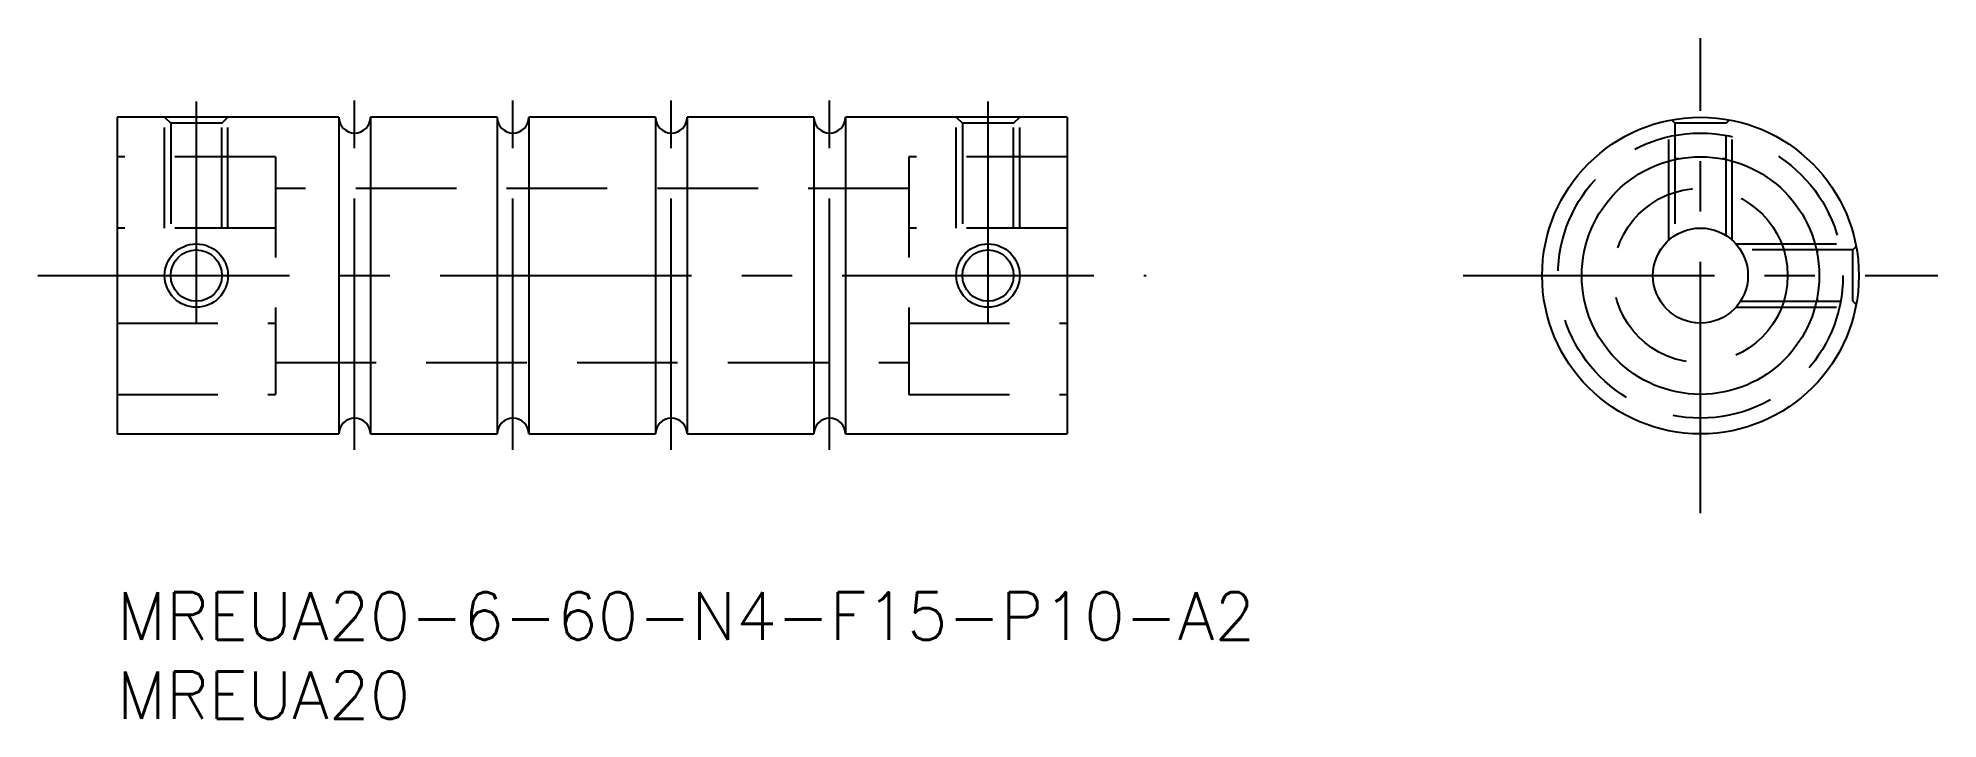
# Model space of a CAD drawing. Extents: x -5 to 115, y -8 to 35.
import ezdxf

# ---------------------------------------------------------------- set-up
doc = ezdxf.new("R2010")
doc.units = 0
doc.header["$LTSCALE"] = 0.5
doc.linetypes.add('CENTER', pattern=[50.8, 31.75, -6.35, 6.35, -6.35])
doc.linetypes.add('DASHED', pattern=[19.05, 12.7, -6.35])
for name, color, linetype in [('MSM_CENTER', 1, 'CENTER'), ('MSM_CONTINUOUS', 7, 'CONTINUOUS'), ('MSM_DASHED', 4, 'DASHED'), ('MSM_NARROW', 5, 'CONTINUOUS'), ('MSM_PART_NUMBER', 7, 'CONTINUOUS')]:
    doc.layers.add(name, color=color, linetype=linetype)
doc.styles.get("Standard").update_dxf_attribs({"font": 'txt.shx', "height": 3, "bigfont": 'bigfont.shx'})

msp = doc.modelspace()

# ---------------------------------------------------------------- linework, layer by layer
at = {"layer": 'MSM_CENTER'}
for p, q in [((100, 5), (100, 35)), ((5, 31), (5, 17)), ((15, 9), (15, 31.05)), ((25, 9), (25, 31.05)), ((35, 9), (35, 31.05)), ((45, 9), (45, 31.05)), ((55, 31), (55, 17)), ((-5, 20), (65, 20)), ((85, 20), (115, 20))]:
    msp.add_line(p, q, dxfattribs=at)
at = {"layer": 'MSM_CONTINUOUS'}
for p, q in [((3, 30), (0, 30)), ((0, 30), (0, 10)), ((14, 30), (3, 30)), ((14, 30), (14, 10)), ((24, 30), (16, 30)), ((16, 30), (16, 10)), ((24, 30), (24, 10)), ((34, 30), (26, 30)), ((26, 30), (26, 10)), ((34, 30), (34, 10)), ((44, 30), (36, 30)), ((36, 30), (36, 10)), ((44, 30), (44, 10)), ((60, 30), (46, 30)), ((46, 30), (46, 10)), ((60, 30), (60, 10)), ((0, 10), (14, 10)), ((16, 10), (24, 10)), ((26, 10), (34, 10)), ((36, 10), (44, 10)), ((46, 10), (60, 10))]:
    msp.add_line(p, q, dxfattribs=at)
for centre, radius in [((100, 20), 10), ((100, 20), 7.5), ((100, 20), 3), ((5, 20), 1.62), ((55, 20), 1.62)]:
    msp.add_circle(centre, radius, dxfattribs=at)
for centre, start, end in [((25, 30), 180, 360), ((35, 30), 180, 360), ((15, 30), 180, 0), ((45, 30), 180, 0), ((15, 10), 0, 180), ((25, 10), 0, 180), ((35, 10), 0, 180), ((45, 10), 0, 180)]:
    msp.add_arc(centre, 1, start, end, dxfattribs=at)
at = {"layer": 'MSM_DASHED'}
for p, q in [((3, 23), (3, 30)), ((3, 30), (3.38, 29.62)), ((3.38, 29.62), (3.38, 23)), ((6.62, 29.62), (3.38, 29.62)), ((6.62, 29.62), (7, 30)), ((6.62, 23), (6.62, 29.62)), ((7, 23), (7, 30)), ((53, 23), (53, 30)), ((53, 30), (53.38, 29.62)), ((53.38, 29.62), (53.38, 23)), ((56.62, 29.62), (53.38, 29.62)), ((56.62, 29.62), (57, 30)), ((56.62, 23), (56.62, 29.62)), ((57, 23), (57, 30)), ((98, 22.24), (98, 29.8)), ((98.17, 29.83), (98.38, 29.62)), ((98.38, 29.62), (98.38, 22.53)), ((101.62, 29.62), (98.38, 29.62)), ((101.62, 29.62), (101.83, 29.83)), ((101.62, 22.53), (101.62, 29.62)), ((102, 22.24), (102, 29.8)), ((10, 27.5), (0, 27.5)), ((3.38, 27.5), (3.4, 27.5)), ((6.6, 27.5), (6.62, 27.5)), ((6.62, 27.5), (6.61, 27.5)), ((10, 27.5), (10, 12.5)), ((60, 27.5), (50, 27.5)), ((50, 27.5), (50, 12.5)), ((53.38, 27.5), (53.4, 27.5)), ((56.6, 27.5), (56.62, 27.5)), ((56.62, 27.5), (56.61, 27.5)), ((98.38, 27.38), (98.31, 27.31)), ((98.66, 27.38), (98.38, 27.38)), ((101.62, 27.38), (101.34, 27.38)), ((101.69, 27.31), (101.62, 27.38)), ((50, 25.5), (10, 25.5)), ((10, 23), (0, 23)), ((60, 23), (50, 23)), ((4.93, 21.62), (5.07, 21.62)), ((54.93, 21.62), (55.07, 21.62)), ((102.24, 22), (109.8, 22)), ((109.62, 21.62), (102.53, 21.62)), ((107.38, 21.62), (107.31, 21.69)), ((107.38, 21.34), (107.38, 21.62)), ((109.83, 21.83), (109.62, 21.62)), ((109.62, 18.38), (109.62, 21.62)), ((3.38, 20), (3.39, 20.16)), ((53.38, 20), (53.39, 20.16)), ((102.52, 18.38), (109.62, 18.38)), ((107.31, 18.31), (107.38, 18.38)), ((107.38, 18.38), (107.38, 18.66)), ((109.62, 18.38), (109.83, 18.17)), ((0, 17), (10, 17)), ((50, 17), (60, 17)), ((102.24, 18), (109.8, 18)), ((10, 14.5), (50, 14.5)), ((0, 12.5), (10, 12.5)), ((50, 12.5), (60, 12.5))]:
    msp.add_line(p, q, dxfattribs=at)
for radius in [9, 5.5]:
    msp.add_circle((100, 20), radius, dxfattribs=at)
at = {"layer": 'MSM_NARROW'}
for centre in [(5, 20), (55, 20)]:
    msp.add_circle(centre, 2, dxfattribs=at)

# ---------------------------------------------------------------- texts
at = {"layer": 'MSM_PART_NUMBER'}
for s, p in [('MREUA20-6-60-N4-F15-P10-A2', (0, -3)), ('MREUA20', (0, -8))]:
    msp.add_text(s, height=3, dxfattribs=at).set_placement(p)

doc.saveas('drawing.dxf')
